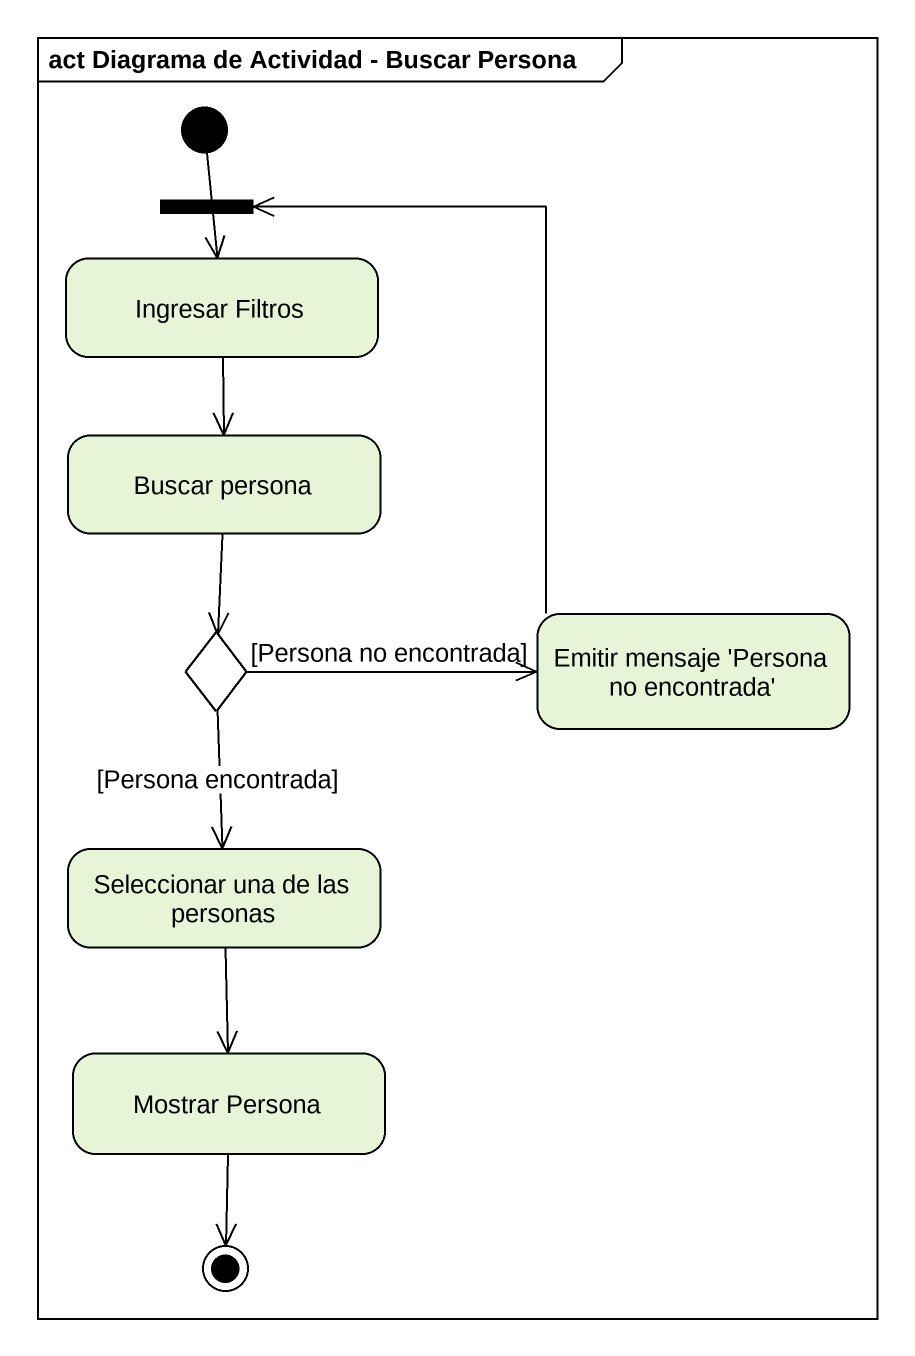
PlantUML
@startuml
mainframe act Diagrama de Actividad - Buscar Persona
hide empty description
state "Ingresar Filtros" as Ingresar_Filtros
state fork1 <<join>>
state "Buscar persona" as Buscar_persona
state choice1 <<choice>>
state "Emitir mensaje 'Persona no encontrada'" as Emitir_mensaje_Persona_no
state "Seleccionar una de las personas" as Seleccionar_una_de_las
state "Mostrar Persona" as Mostrar_Persona
[*] --> Ingresar_Filtros
Ingresar_Filtros --> Buscar_persona
Buscar_persona --> choice1
choice1 -right-> Emitir_mensaje_Persona_no : [Persona no encontrada]
choice1 --> Seleccionar_una_de_las : [Persona encontrada]
Emitir_mensaje_Persona_no -up-> fork1
Seleccionar_una_de_las --> Mostrar_Persona
Mostrar_Persona --> [*]
@enduml
